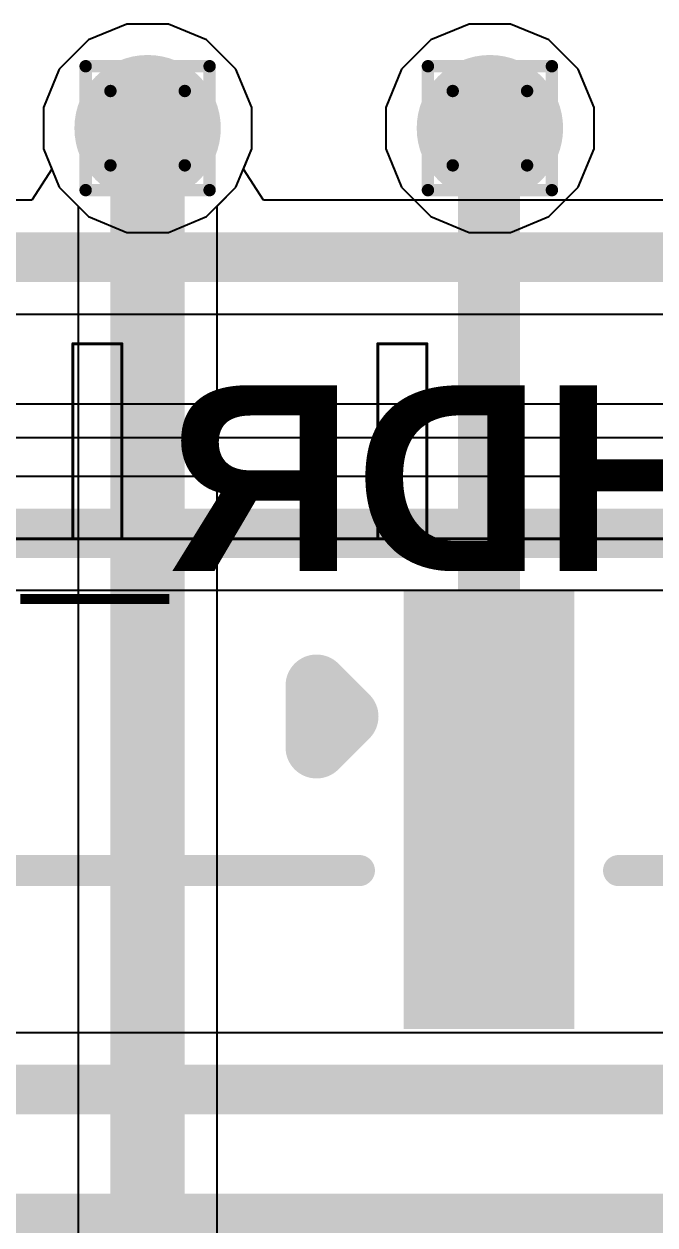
# Model space of a CAD drawing. Header units: inches. Extents: x -11 to 5433, y -4 to 5447.
# Drawn here: x 28.952 to 31.538, y -0.484 to 4.438 of the extents above; entities that cross this region are included whole.
import ezdxf

# ---------------------------------------------------------------- set-up
doc = ezdxf.new("R2010")
doc.units = ezdxf.units.IN
for name, color, linetype in [('Bottom Layer', 5, 'Continuous'), ('Bottom Overlay', 54, 'Continuous'), ('Drill Drawing', 1, 'Continuous'), ('Ground', 16, 'Continuous'), ('Mechanical 4', 56, 'Continuous'), ('Power', 76, 'Continuous'), ('Top Layer', 1, 'Continuous'), ('Top Overlay', 2, 'Continuous'), ('Top Paste', 8, 'Continuous'), ('Top Solder', 216, 'Continuous'), ('Via Holes', 16, 'Continuous')]:
    doc.layers.add(name, color=color, linetype=linetype)
doc.styles.add('Arial_Bold', font='', dxfattribs={"height": 0.2})
doc.styles.get('Arial_Bold').set_extended_font_data('Arial', bold=True)

# ---------------------------------------------------------------- blocks, each defined once
blk = doc.blocks.new('SM08B_GHS_TB_LF__SN__159')
at = {"layer": 'Top Layer'}
blk.add_hatch(color=1, dxfattribs=at).paths.add_polyline_path([(-4.6751, 2.4499), (-4.0752, 2.4499), (-4.0752, 0.7499), (-4.6751, 0.7499)])
at = {"layer": 'Top Paste'}
blk.add_hatch(color=8, dxfattribs=at).paths.add_polyline_path([(-4.6751, 2.4499), (-4.0752, 2.4499), (-4.0752, 0.7499), (-4.6751, 0.7499)])
at = {"layer": 'Top Solder'}
blk.add_hatch(color=216, dxfattribs=at).paths.add_polyline_path([(-4.7252, 2.5), (-4.0251, 2.5), (-4.0251, 0.6999), (-4.7252, 0.6999)])
at = {"layer": 'Top Overlay'}
for points in [[(-5.082, 1.8545, 0.254, 0.254, 0), (-5.082, 2.1085, 0.254, 0.254, 0)], [(-5.082, 2.1085, 0.254, 0.254, 0), (-4.955, 1.9815, 0.254, 0.254, 0)], [(-5.082, 1.8545, 0.254, 0.254, 0), (-4.955, 1.9815, 0.254, 0.254, 0)], [(-6.6501, 1.3499, 0.1274, 0.1274, 0), (-4.9063, 1.3499, 0.1274, 0.1274, 0)], [(-3.844, 1.3499, 0.1274, 0.1274, 0), (-3.6563, 1.3499, 0.1274, 0.1274, 0)]]:
    blk.add_lwpolyline(points, format="xyseb", dxfattribs=at)
for points in [[(-5.1455, 2.1085, 0.127, 0.127, 1), (-5.0185, 2.1085, 0.127, 0.127, 1)], [(-5.1455, 2.1085, 0.127, 0.127, 1), (-5.0185, 2.1085, 0.127, 0.127, 1)], [(-5.0185, 1.9815, 0.127, 0.127, 1), (-4.8915, 1.9815, 0.127, 0.127, 1)], [(-5.0185, 1.9815, 0.127, 0.127, 1), (-4.8915, 1.9815, 0.127, 0.127, 1)], [(-5.1455, 1.8545, 0.127, 0.127, 1), (-5.0185, 1.8545, 0.127, 0.127, 1)], [(-5.1455, 1.8545, 0.127, 0.127, 1), (-5.0185, 1.8545, 0.127, 0.127, 1)], [(-4.9381, 1.3499, 0.0637, 0.0637, 1), (-4.8744, 1.3499, 0.0637, 0.0637, 1)], [(-3.8759, 1.3499, 0.0637, 0.0637, 1), (-3.8122, 1.3499, 0.0637, 0.0637, 1)], [(-3.6881, 1.3499, 0.0637, 0.0637, 1), (-3.6244, 1.3499, 0.0637, 0.0637, 1)]]:
    blk.add_lwpolyline(points, format="xyseb", close=True, dxfattribs=at)

msp = doc.modelspace()

# ---------------------------------------------------------------- hatches: boundary and pattern name
at = {"layer": 'Bottom Layer'}
h = msp.add_hatch(color=5, dxfattribs=at)
edge = h.paths.add_edge_path()
edge.add_arc((29.4581, 4.0115), 0.3, 0, 360)
h = msp.add_hatch(color=5, dxfattribs=at)
edge = h.paths.add_edge_path()
edge.add_arc((30.861, 4.0115), 0.3, 0, 360)
at = {"layer": 'Ground'}
h = msp.add_hatch(color=16, dxfattribs=at)
edge = h.paths.add_edge_path()
edge.add_arc((29.4581, 4.0115), 0.3, 0, 360)
h = msp.add_hatch(color=16, dxfattribs=at)
edge = h.paths.add_edge_path()
edge.add_arc((30.861, 4.0115), 0.3, 0, 360)
at = {"layer": 'Power'}
h = msp.add_hatch(color=76, dxfattribs=at)
edge = h.paths.add_edge_path()
edge.add_arc((29.4581, 4.0115), 0.3, 0, 360)
h = msp.add_hatch(color=76, dxfattribs=at)
edge = h.paths.add_edge_path()
edge.add_arc((30.861, 4.0115), 0.3, 0, 360)
at = {"layer": 'Top Layer'}
h = msp.add_hatch(color=1, dxfattribs=at)
edge = h.paths.add_edge_path()
edge.add_arc((29.4581, 4.0115), 0.3, 0, 360)
h = msp.add_hatch(color=1, dxfattribs=at)
edge = h.paths.add_edge_path()
edge.add_arc((30.861, 4.0115), 0.3, 0, 360)
at = {"layer": 'Via Holes'}
h = msp.add_hatch(color=7, dxfattribs=at)
edge = h.paths.add_edge_path()
edge.add_arc((29.4581, 4.0115), 0.15, 0, 360)
h = msp.add_hatch(color=7, dxfattribs=at)
edge = h.paths.add_edge_path()
edge.add_arc((30.861, 4.0115), 0.15, 0, 360)

# ---------------------------------------------------------------- linework, layer by layer
at = {"layer": 'Bottom Layer'}
for p, q in [((29.3732, 4.4385), (29.2163, 4.3735)), ((29.5431, 4.4385), (29.3732, 4.4385)), ((29.7, 4.3735), (29.5431, 4.4385)), ((29.2163, 4.3735), (29.0962, 4.2533)), ((29.8201, 4.2533), (29.7, 4.3735)), ((29.0962, 4.2533), (29.0311, 4.0964)), ((29.8851, 4.0964), (29.8201, 4.2533)), ((29.0311, 4.0964), (29.0311, 3.9265)), ((29.8851, 3.9265), (29.8851, 4.0964)), ((29.0311, 3.9265), (29.0962, 3.7696)), ((29.8201, 3.7696), (29.8851, 3.9265)), ((29.0962, 3.7696), (29.1733, 3.6925)), ((29.743, 3.6925), (29.8201, 3.7696)), ((29.1733, 3.6925), (29.1733, -1.0563)), ((29.743, -1.1743), (29.743, 3.6925))]:
    msp.add_line(p, q, dxfattribs=at)
msp.add_lwpolyline([(29.4581, -1.1743, 0.3048, 0.3048, 0), (29.4581, 4.0115, 0.3048, 0.3048, 0)], format="xyseb", dxfattribs=at)
msp.add_lwpolyline([(29.3819, 4.0115, 0.1524, 0.1524, 1), (29.5343, 4.0115, 0.1524, 0.1524, 1)], format="xyseb", close=True, dxfattribs=at)
at = {"layer": 'Drill Drawing'}
for points in [[(29.2041, 4.2655, 0.0508, 0.0508, 0), (29.7121, 4.2655, 0.0508, 0.0508, 0)], [(29.2041, 3.7575, 0.0508, 0.0508, 0), (29.2041, 4.2655, 0.0508, 0.0508, 0)], [(29.7121, 3.7575, 0.0508, 0.0508, 0), (29.7121, 4.2655, 0.0508, 0.0508, 0)], [(30.607, 4.2655, 0.0508, 0.0508, 0), (31.115, 4.2655, 0.0508, 0.0508, 0)], [(30.607, 3.7575, 0.0508, 0.0508, 0), (30.607, 4.2655, 0.0508, 0.0508, 0)], [(31.115, 3.7575, 0.0508, 0.0508, 0), (31.115, 4.2655, 0.0508, 0.0508, 0)], [(29.3057, 4.1639, 0.0508, 0.0508, 0), (29.6105, 4.1639, 0.0508, 0.0508, 0)], [(29.3057, 3.8591, 0.0508, 0.0508, 0), (29.3057, 4.1639, 0.0508, 0.0508, 0)], [(29.6105, 3.8591, 0.0508, 0.0508, 0), (29.6105, 4.1639, 0.0508, 0.0508, 0)], [(30.7086, 4.1639, 0.0508, 0.0508, 0), (31.0134, 4.1639, 0.0508, 0.0508, 0)], [(30.7086, 3.8591, 0.0508, 0.0508, 0), (30.7086, 4.1639, 0.0508, 0.0508, 0)], [(31.0134, 3.8591, 0.0508, 0.0508, 0), (31.0134, 4.1639, 0.0508, 0.0508, 0)], [(29.3057, 3.8591, 0.0508, 0.0508, 0), (29.6105, 3.8591, 0.0508, 0.0508, 0)], [(30.7086, 3.8591, 0.0508, 0.0508, 0), (31.0134, 3.8591, 0.0508, 0.0508, 0)], [(29.2041, 3.7575, 0.0508, 0.0508, 0), (29.7121, 3.7575, 0.0508, 0.0508, 0)], [(30.607, 3.7575, 0.0508, 0.0508, 0), (31.115, 3.7575, 0.0508, 0.0508, 0)]]:
    msp.add_lwpolyline(points, format="xyseb", dxfattribs=at)
for points in [[(29.1914, 4.2655, 0.0254, 0.0254, 1), (29.2168, 4.2655, 0.0254, 0.0254, 1)], [(29.1914, 4.2655, 0.0254, 0.0254, 1), (29.2168, 4.2655, 0.0254, 0.0254, 1)], [(29.6994, 4.2655, 0.0254, 0.0254, 1), (29.7248, 4.2655, 0.0254, 0.0254, 1)], [(29.6994, 4.2655, 0.0254, 0.0254, 1), (29.7248, 4.2655, 0.0254, 0.0254, 1)], [(30.5943, 4.2655, 0.0254, 0.0254, 1), (30.6197, 4.2655, 0.0254, 0.0254, 1)], [(30.5943, 4.2655, 0.0254, 0.0254, 1), (30.6197, 4.2655, 0.0254, 0.0254, 1)], [(31.1023, 4.2655, 0.0254, 0.0254, 1), (31.1277, 4.2655, 0.0254, 0.0254, 1)], [(31.1023, 4.2655, 0.0254, 0.0254, 1), (31.1277, 4.2655, 0.0254, 0.0254, 1)], [(29.293, 4.1639, 0.0254, 0.0254, 1), (29.3184, 4.1639, 0.0254, 0.0254, 1)], [(29.293, 4.1639, 0.0254, 0.0254, 1), (29.3184, 4.1639, 0.0254, 0.0254, 1)], [(29.5978, 4.1639, 0.0254, 0.0254, 1), (29.6232, 4.1639, 0.0254, 0.0254, 1)], [(29.5978, 4.1639, 0.0254, 0.0254, 1), (29.6232, 4.1639, 0.0254, 0.0254, 1)], [(30.6959, 4.1639, 0.0254, 0.0254, 1), (30.7213, 4.1639, 0.0254, 0.0254, 1)], [(30.6959, 4.1639, 0.0254, 0.0254, 1), (30.7213, 4.1639, 0.0254, 0.0254, 1)], [(31.0007, 4.1639, 0.0254, 0.0254, 1), (31.0261, 4.1639, 0.0254, 0.0254, 1)], [(31.0007, 4.1639, 0.0254, 0.0254, 1), (31.0261, 4.1639, 0.0254, 0.0254, 1)], [(29.293, 3.8591, 0.0254, 0.0254, 1), (29.3184, 3.8591, 0.0254, 0.0254, 1)], [(29.293, 3.8591, 0.0254, 0.0254, 1), (29.3184, 3.8591, 0.0254, 0.0254, 1)], [(29.5978, 3.8591, 0.0254, 0.0254, 1), (29.6232, 3.8591, 0.0254, 0.0254, 1)], [(29.5978, 3.8591, 0.0254, 0.0254, 1), (29.6232, 3.8591, 0.0254, 0.0254, 1)], [(30.6959, 3.8591, 0.0254, 0.0254, 1), (30.7213, 3.8591, 0.0254, 0.0254, 1)], [(30.6959, 3.8591, 0.0254, 0.0254, 1), (30.7213, 3.8591, 0.0254, 0.0254, 1)], [(31.0007, 3.8591, 0.0254, 0.0254, 1), (31.0261, 3.8591, 0.0254, 0.0254, 1)], [(31.0007, 3.8591, 0.0254, 0.0254, 1), (31.0261, 3.8591, 0.0254, 0.0254, 1)], [(29.1914, 3.7575, 0.0254, 0.0254, 1), (29.2168, 3.7575, 0.0254, 0.0254, 1)], [(29.1914, 3.7575, 0.0254, 0.0254, 1), (29.2168, 3.7575, 0.0254, 0.0254, 1)], [(29.6994, 3.7575, 0.0254, 0.0254, 1), (29.7248, 3.7575, 0.0254, 0.0254, 1)], [(29.6994, 3.7575, 0.0254, 0.0254, 1), (29.7248, 3.7575, 0.0254, 0.0254, 1)], [(30.5943, 3.7575, 0.0254, 0.0254, 1), (30.6197, 3.7575, 0.0254, 0.0254, 1)], [(30.5943, 3.7575, 0.0254, 0.0254, 1), (30.6197, 3.7575, 0.0254, 0.0254, 1)], [(31.1023, 3.7575, 0.0254, 0.0254, 1), (31.1277, 3.7575, 0.0254, 0.0254, 1)], [(31.1023, 3.7575, 0.0254, 0.0254, 1), (31.1277, 3.7575, 0.0254, 0.0254, 1)]]:
    msp.add_lwpolyline(points, format="xyseb", close=True, dxfattribs=at)
at = {"layer": 'Ground'}
for p, q in [((29.3732, 4.4385), (29.2163, 4.3735)), ((29.5431, 4.4385), (29.3732, 4.4385)), ((29.7, 4.3735), (29.5431, 4.4385)), ((29.2163, 4.3735), (29.0962, 4.2533)), ((29.8201, 4.2533), (29.7, 4.3735)), ((29.0962, 4.2533), (29.0311, 4.0964)), ((29.8851, 4.0964), (29.8201, 4.2533)), ((29.0311, 4.0964), (29.0311, 3.9265)), ((29.8851, 3.9265), (29.8851, 4.0964)), ((29.0311, 3.9265), (29.0658, 3.8429)), ((29.8505, 3.8429), (29.8851, 3.9265)), ((29.0658, 3.8429), (28.9839, 3.7159)), ((29.9324, 3.7159), (29.8505, 3.8429)), ((28.9839, 3.7159), (27.3774, 3.7159)), ((31.7287, 3.7159), (29.9324, 3.7159)), ((20.6458, 3.2498), (31.7364, 3.2498)), ((31.6079, 2.5837), (25.3015, 2.5837)), ((25.398, 2.1176), (31.7044, 2.1176)), ((37.9904, 0.3037), (26.3249, 0.3037))]:
    msp.add_line(p, q, dxfattribs=at)
for points in [[(20.5492, 3.4829, 0.2032, 0.2032, 0), (32.0891, 3.4829, 0.2032, 0.2032, 0)], [(25.3015, 2.3507, 0.2032, 0.2032, 0), (31.7044, 2.3507, 0.2032, 0.2032, 0)], [(17.6737, 0.0707, 0.2032, 0.2032, 0), (38.3231, 0.0707, 0.2032, 0.2032, 0)], [(17.5521, -0.4579, 0.2032, 0.2032, 0), (37.0817, -0.4579, 0.2032, 0.2032, 0)]]:
    msp.add_lwpolyline(points, format="xyseb", dxfattribs=at)
at = {"layer": 'Mechanical 4'}
for points in [[(29.1521, 3.1279, 0.0127, 0.0127, 0), (29.3521, 3.1279, 0.0127, 0.0127, 0)], [(29.1521, 2.3279, 0.0127, 0.0127, 0), (29.1521, 3.1279, 0.0127, 0.0127, 0)], [(29.3521, 2.3279, 0.0127, 0.0127, 0), (29.3521, 3.1279, 0.0127, 0.0127, 0)], [(30.4021, 3.1279, 0.0127, 0.0127, 0), (30.6021, 3.1279, 0.0127, 0.0127, 0)], [(30.4021, 2.3279, 0.0127, 0.0127, 0), (30.4021, 3.1279, 0.0127, 0.0127, 0)], [(30.6021, 2.3279, 0.0127, 0.0127, 0), (30.6021, 3.1279, 0.0127, 0.0127, 0)], [(27.0021, 2.3279, 0.0127, 0.0127, 0), (45.2521, 2.3279, 0.0127, 0.0127, 0)]]:
    msp.add_lwpolyline(points, format="xyseb", dxfattribs=at)
for points in [[(29.1489, 3.1279, 0.00635, 0.00635, 1), (29.1553, 3.1279, 0.00635, 0.00635, 1)], [(29.1489, 3.1279, 0.00635, 0.00635, 1), (29.1553, 3.1279, 0.00635, 0.00635, 1)], [(29.3489, 3.1279, 0.00635, 0.00635, 1), (29.3553, 3.1279, 0.00635, 0.00635, 1)], [(29.3489, 3.1279, 0.00635, 0.00635, 1), (29.3553, 3.1279, 0.00635, 0.00635, 1)], [(30.3989, 3.1279, 0.00635, 0.00635, 1), (30.4053, 3.1279, 0.00635, 0.00635, 1)], [(30.3989, 3.1279, 0.00635, 0.00635, 1), (30.4053, 3.1279, 0.00635, 0.00635, 1)], [(30.5989, 3.1279, 0.00635, 0.00635, 1), (30.6053, 3.1279, 0.00635, 0.00635, 1)], [(30.5989, 3.1279, 0.00635, 0.00635, 1), (30.6053, 3.1279, 0.00635, 0.00635, 1)], [(29.1489, 2.3279, 0.00635, 0.00635, 1), (29.1553, 2.3279, 0.00635, 0.00635, 1)], [(29.3489, 2.3279, 0.00635, 0.00635, 1), (29.3553, 2.3279, 0.00635, 0.00635, 1)], [(30.3989, 2.3279, 0.00635, 0.00635, 1), (30.4053, 2.3279, 0.00635, 0.00635, 1)], [(30.5989, 2.3279, 0.00635, 0.00635, 1), (30.6053, 2.3279, 0.00635, 0.00635, 1)]]:
    msp.add_lwpolyline(points, format="xyseb", close=True, dxfattribs=at)
at = {"layer": 'Power'}
for p, q in [((30.7761, 4.4385), (30.6191, 4.3735)), ((30.9459, 4.4385), (30.7761, 4.4385)), ((31.1029, 4.3735), (30.9459, 4.4385)), ((30.6191, 4.3735), (30.499, 4.2533)), ((31.223, 4.2533), (31.1029, 4.3735)), ((30.499, 4.2533), (30.434, 4.0964)), ((31.288, 4.0964), (31.223, 4.2533)), ((30.434, 4.0964), (30.434, 3.9265)), ((31.288, 3.9265), (31.288, 4.0964)), ((30.434, 3.9265), (30.499, 3.7696)), ((31.223, 3.7696), (31.288, 3.9265)), ((30.499, 3.7696), (30.6191, 3.6495)), ((31.1029, 3.6495), (31.223, 3.7696)), ((30.6191, 3.6495), (30.7761, 3.5845)), ((30.9459, 3.5845), (31.1029, 3.6495)), ((30.7761, 3.5845), (30.9459, 3.5845)), ((33.8307, 2.8807), (22.35, 2.8807)), ((22.35, 2.7432), (58.8518, 2.7432))]:
    msp.add_line(p, q, dxfattribs=at)
at = {"layer": 'Top Layer'}
for p, q in [((29.3732, 4.4385), (29.2163, 4.3735)), ((29.5431, 4.4385), (29.3732, 4.4385)), ((29.7, 4.3735), (29.5431, 4.4385)), ((29.2163, 4.3735), (29.0962, 4.2533)), ((29.8201, 4.2533), (29.7, 4.3735)), ((29.0962, 4.2533), (29.0311, 4.0964)), ((29.8851, 4.0964), (29.8201, 4.2533)), ((29.0311, 4.0964), (29.0311, 3.9265)), ((29.8851, 3.9265), (29.8851, 4.0964)), ((29.0311, 3.9265), (29.0962, 3.7696)), ((29.8201, 3.7696), (29.8851, 3.9265)), ((29.0962, 3.7696), (29.2163, 3.6495)), ((29.7, 3.6495), (29.8201, 3.7696)), ((29.2163, 3.6495), (29.3732, 3.5845)), ((29.5431, 3.5845), (29.7, 3.6495)), ((29.3732, 3.5845), (29.5431, 3.5845))]:
    msp.add_line(p, q, dxfattribs=at)
for points in [[(30.8572, 1.2184, 0.254, 0.254, 0), (30.8572, 4.0077, 0.254, 0.254, 0)], [(30.8572, 4.0077, 0.2032, 0.2032, 0), (30.861, 4.0115, 0.2032, 0.2032, 0)]]:
    msp.add_lwpolyline(points, format="xyseb", dxfattribs=at)
for points in [[(30.7937, 4.0077, 0.127, 0.127, 1), (30.9207, 4.0077, 0.127, 0.127, 1)], [(30.8064, 4.0077, 0.1016, 0.1016, 1), (30.908, 4.0077, 0.1016, 0.1016, 1)], [(30.8102, 4.0115, 0.1016, 0.1016, 1), (30.9118, 4.0115, 0.1016, 0.1016, 1)], [(30.7937, 1.2184, 0.127, 0.127, 1), (30.9207, 1.2184, 0.127, 0.127, 1)]]:
    msp.add_lwpolyline(points, format="xyseb", close=True, dxfattribs=at)

# ---------------------------------------------------------------- block references
msp.add_blockref('SM08B_GHS_TB_LF__SN__159', (35.2324, -0.3815))

# ---------------------------------------------------------------- texts
at = {"layer": 'Bottom Overlay', "style": 'Arial_Bold', "text_generation_flag": 2}
msp.add_text('HDR_DN', height=0.762, rotation=360, dxfattribs=at).set_placement((31.8433, 2.1958))

doc.saveas('drawing.dxf')
